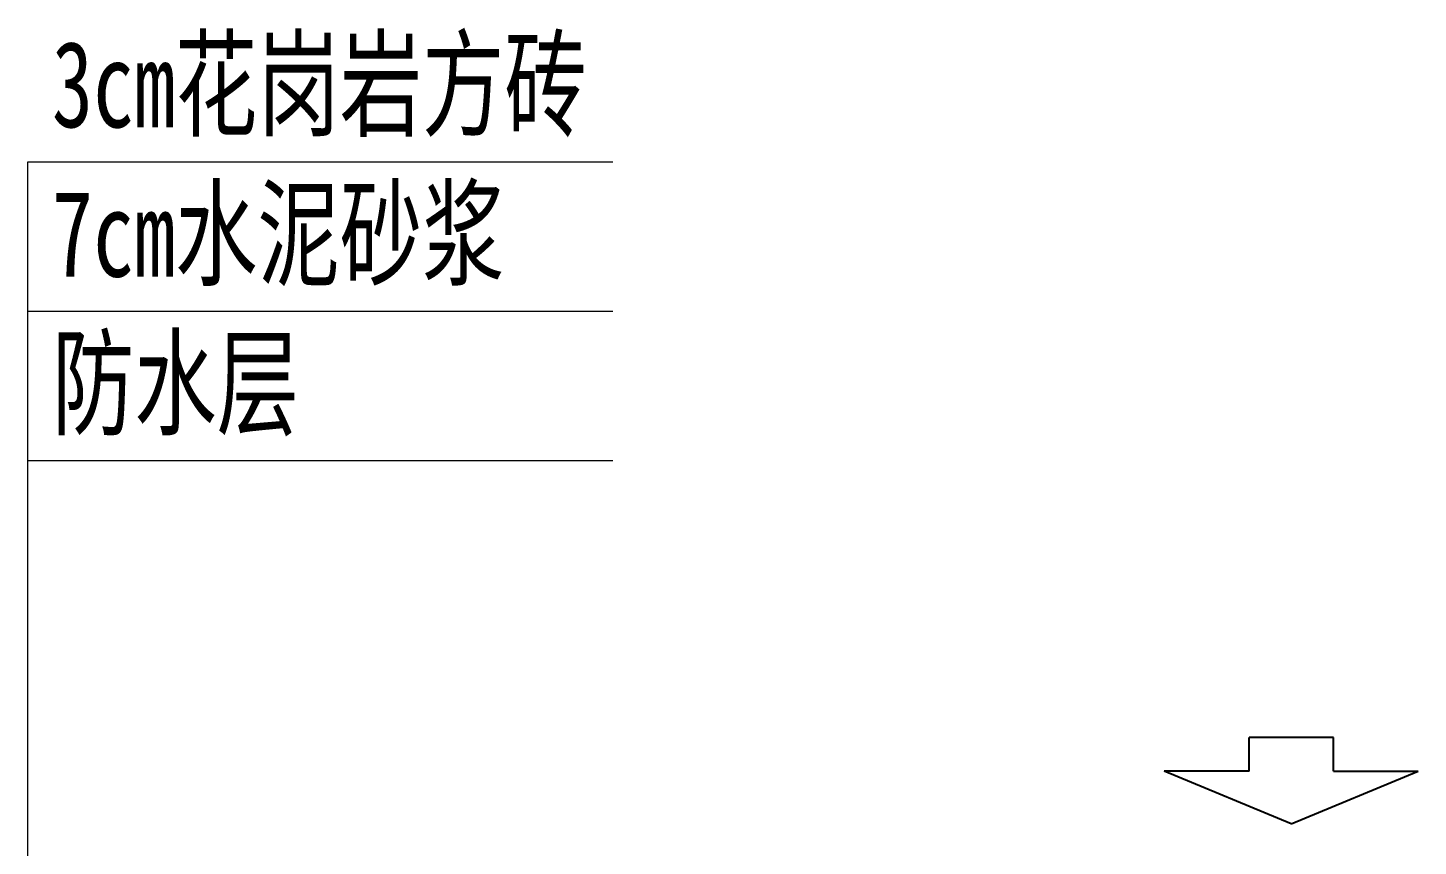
# Model space of a CAD drawing. Extents: x -2611510 to 954358, y -247163 to 181535.
# Drawn here: x 820392 to 830471, y 44967 to 50902 of the extents above; entities that cross this region are included whole.
import ezdxf

# ---------------------------------------------------------------- set-up
doc = ezdxf.new("R2010")
doc.units = 0
doc.layers.add('文字', color=7, linetype='Continuous', lineweight=15)
doc.layers.add('标注', color=3, linetype='Continuous', lineweight=18)
doc.layers.add('车', color=4, linetype='Continuous')
doc.styles.add('fs', font='仿宋_GB2312.TTF', dxfattribs={"width": 0.7})

# ---------------------------------------------------------------- blocks, each defined once
blk = doc.blocks.new('A$C1F375032')
at = {"layer": '车', "ltscale": 1000}
for p, q in [((-0.838, 1.048), (-0.838, 1.716)), ((-0.838, 1.716), (0.838, 1.716)), ((0.838, 1.048), (0.838, 1.716)), ((0, 0), (-2.524, 1.048)), ((-0.838, 1.048), (-2.524, 1.048)), ((0, 0), (2.524, 1.048)), ((0.838, 1.048), (2.524, 1.048))]:
    blk.add_line(p, q, dxfattribs=at)

msp = doc.modelspace()

# ---------------------------------------------------------------- linework, layer by layer
at = {"layer": '文字'}
for p, q in [((820392.1, 41365.3), (820392.1, 49931.1)), ((820392.1, 49931.1), (824632.5, 49931.1)), ((820392.1, 48847.8), (824632.5, 48847.8)), ((820392.1, 47764.4), (824632.5, 47764.4))]:
    msp.add_line(p, q, dxfattribs=at)

# ---------------------------------------------------------------- block references
at = {"layer": '标注', "color": 7, "xscale": -364.7368421079591, "yscale": 364.7368421079591, "zscale": 364.7368421052631}
msp.add_blockref('A$C1F375032', (829550.5, 45128.9), dxfattribs=at)

# ---------------------------------------------------------------- texts
at = {"layer": '标注', "color": 7, "style": 'fs', "width": 0.7}
for s, p in [('3cm花岗岩方砖', (820567.1, 50181.1)), ('7cm水泥砂浆', (820567.1, 49097.8)), ('防水层', (820567.1, 48014.4))]:
    msp.add_text(s, height=625, rotation=360, dxfattribs=at).set_placement(p)

doc.saveas('drawing.dxf')
